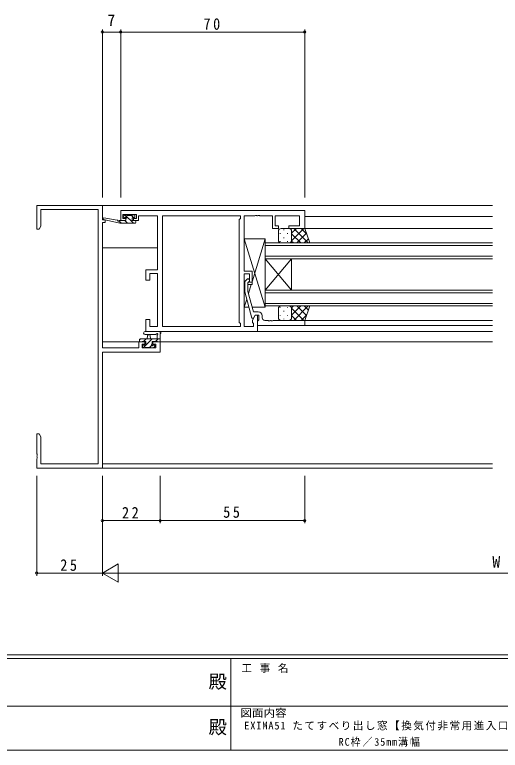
# Model space of a CAD drawing. Units: millimetres on the paper. Extents: x -420 to 373, y -297 to 267.
# Drawn here: x -115 to 69.8, y -297 to -16.9 of the extents above; entities that cross this region are included whole.
import ezdxf
from ezdxf.enums import TextEntityAlignment as Align

# ---------------------------------------------------------------- set-up
doc = ezdxf.new("R2010")
doc.units = ezdxf.units.MM
for name, color, linetype, lineweight in [('0-1_YKK_ZWAK', 7, 'Continuous', 9), ('0-3_YKK_11', 7, 'Continuous', 9), ('0-4_YKK_12', 2, 'Continuous', 9), ('0-5_YKK_13', 4, 'Continuous', 9), ('0-7_YKK_D', 6, 'Continuous', 9)]:
    doc.layers.add(name, color=color, linetype=linetype, lineweight=lineweight)
doc.layers.add('0-2_USER1', color=3, linetype='Continuous')
doc.styles.add('ＭＳ ゴシック', font='')
doc.styles.get('ＭＳ ゴシック').set_extended_font_data('MS Gothic')

msp = doc.modelspace()

# ---------------------------------------------------------------- linework, layer by layer
at = {"layer": '0-1_YKK_ZWAK'}
for p, q in [((352.3, -260.6), (-417.7, -260.6)), ((314.5, -262), (-417.7, -262)), ((-32.7, -262), (-32.7, -297)), ((-160.1, -280.199), (-31.3, -280.199)), ((-31.3, -280.199), (97.5, -280.199)), ((-417.7, -297), (314.5, -297))]:
    msp.add_line(p, q, dxfattribs=at)
at = {"layer": '0-3_YKK_11'}
for p, q in [((-106.595, -89.528), (-81.595, -89.528)), ((-106.595, -98.528), (-106.595, -89.528)), ((-81.595, -89.528), (-81.595, -95.028)), ((-104.965, -91.158), (-104.965, -97.437)), ((-83.225, -91.158), (-104.965, -91.158)), ((-83.225, -187.898), (-83.225, -91.158)), ((-74.595, -95.328), (-74.595, -91.528)), ((-74.595, -91.528), (-4.595, -91.528)), ((-4.595, -91.528), (-4.595, -98.328)), ((-81.595, -95.028), (-80.595, -95.028)), ((-80.595, -95.028), (-80.595, -96.028)), ((-73.795, -93.028), (-73.795, -94.528)), ((-68.595, -93.028), (-73.795, -93.028)), ((-73.795, -94.528), (-72.695, -94.528)), ((-72.695, -94.528), (-72.695, -95.328)), ((-69.695, -94.528), (-68.595, -94.528)), ((-69.695, -95.328), (-69.695, -94.528)), ((-68.595, -94.528), (-68.595, -93.028)), ((-67.795, -93.458), (-67.795, -94.258)), ((-60.595, -93.458), (-67.795, -93.458)), ((-67.795, -94.258), (-67.795, -95.328)), ((-60.595, -114.028), (-60.595, -93.458)), ((-58.665, -93.458), (-29.095, -93.458)), ((-58.665, -135.598), (-58.665, -93.458)), ((-58.665, -135.598), (-58.665, -93.458)), ((-29.095, -94.528), (-29.525, -94.958)), ((-29.525, -94.958), (-29.525, -134.098)), ((-29.095, -93.458), (-29.095, -94.528)), ((-27.595, -93.458), (-27.595, -114.628)), ((-23.553, -93.458), (-27.595, -93.458)), ((-23.37, -93.338), (-23.553, -93.458)), ((-22.82, -93.338), (-23.37, -93.338)), ((-22.637, -93.458), (-22.82, -93.338)), ((-22.553, -93.458), (-22.637, -93.458)), ((-22.37, -93.338), (-22.553, -93.458)), ((-21.82, -93.338), (-22.37, -93.338)), ((-21.637, -93.458), (-21.82, -93.338)), ((-16.795, -93.458), (-21.637, -93.458)), ((-16.795, -98.328), (-16.795, -93.458)), ((-15.795, -93.458), (-15.795, -97.328)), ((-6.525, -93.458), (-15.795, -93.458)), ((-6.525, -97.328), (-6.525, -93.458)), ((-104.965, -97.437), (-105.595, -98.528)), ((-81.595, -96.028), (-81.595, -143.798)), ((-80.595, -96.028), (-81.595, -96.028)), ((-72.695, -95.328), (-74.595, -95.328)), ((-67.795, -95.328), (-69.695, -95.328)), ((-15.795, -97.328), (-14.595, -97.328)), ((-14.595, -97.328), (-14.595, -98.328)), ((-10.595, -97.328), (-6.525, -97.328)), ((-10.595, -98.328), (-10.595, -97.328)), ((-105.595, -98.528), (-106.595, -98.528)), ((-14.595, -98.328), (-16.795, -98.328)), ((-4.595, -98.328), (-10.595, -98.328)), ((-65.095, -114.028), (-60.595, -114.028)), ((-65.095, -118.028), (-65.095, -114.028)), ((-27.595, -114.628), (-24.595, -114.628)), ((-24.595, -114.628), (-24.595, -118.828)), ((-63.595, -115.528), (-63.595, -118.028)), ((-60.595, -115.528), (-63.595, -115.528)), ((-60.595, -135.598), (-60.595, -115.528)), ((-27.595, -115.628), (-27.595, -135.598)), ((-25.595, -115.628), (-27.595, -115.628)), ((-25.595, -118.828), (-25.595, -115.628)), ((-63.595, -118.028), (-65.095, -118.028)), ((-26.619, -117.704), (-27.395, -118.48)), ((-27.395, -118.48), (-27.395, -122.425)), ((-26.195, -118.977), (-25.771, -118.553)), ((-26.195, -122.267), (-26.195, -118.977)), ((-24.595, -118.828), (-25.595, -118.828)), ((-27.395, -122.425), (-24.688, -132.528)), ((-24.115, -130.028), (-26.195, -122.267)), ((-24.525, -133.286), (-23.395, -131.328)), ((-22.295, -130.028), (-24.115, -130.028)), ((-24.088, -132.528), (-23.395, -131.328)), ((-23.395, -131.328), (-22.095, -131.328)), ((-23.395, -131.328), (-22.595, -131.328)), ((-22.595, -131.328), (-22.595, -137.528)), ((-22.095, -131.328), (-22.095, -133.128)), ((-20.795, -132.328), (-20.795, -131.528)), ((-65.095, -133.028), (-63.595, -133.028)), ((-65.095, -137.528), (-65.095, -133.028)), ((-63.595, -133.028), (-63.595, -135.598)), ((-29.525, -134.098), (-29.095, -134.528)), ((-24.688, -132.528), (-24.088, -132.528)), ((-24.525, -134.098), (-24.525, -133.286)), ((-24.095, -134.528), (-24.525, -134.098)), ((-22.295, -133.328), (-22.595, -133.628)), ((-22.595, -133.628), (-22.595, -135.328)), ((-22.095, -133.128), (-22.295, -133.328)), ((-18.553, -133.328), (-19.795, -133.328)), ((-18.37, -133.448), (-18.553, -133.328)), ((-17.82, -133.448), (-18.37, -133.448)), ((-17.637, -133.328), (-17.82, -133.448)), ((-17.553, -133.328), (-17.637, -133.328)), ((-17.37, -133.448), (-17.553, -133.328)), ((-16.82, -133.448), (-17.37, -133.448)), ((-16.637, -133.328), (-16.82, -133.448)), ((-4.595, -133.328), (-16.637, -133.328)), ((-4.595, -135.328), (-4.595, -133.328)), ((-63.595, -135.598), (-60.595, -135.598)), ((-29.095, -135.598), (-58.665, -135.598)), ((-29.095, -134.528), (-29.095, -135.598)), ((-27.595, -135.598), (-24.095, -135.598)), ((-24.095, -135.598), (-24.095, -134.528)), ((-22.595, -135.328), (-4.595, -135.328)), ((-22.595, -137.528), (-65.095, -137.528)), ((-67.695, -141.528), (-65.395, -141.528)), ((-67.695, -143.798), (-67.695, -141.528)), ((-66.495, -142.328), (-66.495, -143.798)), ((-65.395, -142.328), (-66.495, -142.328)), ((-65.395, -141.528), (-65.395, -142.328)), ((-62.395, -141.528), (-59.595, -141.528)), ((-62.395, -142.328), (-62.395, -141.528)), ((-61.225, -142.328), (-62.395, -142.328)), ((-61.225, -143.798), (-61.225, -142.328)), ((-59.595, -141.528), (-59.595, -145.428)), ((-81.595, -143.798), (-67.695, -143.798)), ((-81.595, -145.428), (-81.595, -189.528)), ((-59.595, -145.428), (-81.595, -145.428)), ((-66.495, -143.798), (-61.225, -143.798)), ((-106.595, -176.528), (-105.595, -176.528)), ((-106.595, -184.07), (-106.595, -176.528)), ((-105.595, -176.528), (-104.965, -177.62)), ((-104.965, -177.62), (-104.965, -187.898)), ((-106.475, -184.253), (-106.595, -184.07)), ((-106.595, -184.987), (-106.475, -184.803)), ((-106.475, -184.803), (-106.475, -184.253)), ((-106.595, -185.07), (-106.595, -184.987)), ((-106.475, -185.253), (-106.595, -185.07)), ((-106.595, -185.987), (-106.475, -185.803)), ((-106.595, -189.528), (-106.595, -185.987)), ((-106.475, -185.803), (-106.475, -185.253)), ((-81.595, -189.528), (-106.595, -189.528)), ((-104.965, -187.898), (-83.225, -187.898))]:
    msp.add_line(p, q, dxfattribs=at)
for centre, radius, start, end in [((-26.195, -118.128), 0.6, 314.99998, 135), ((-22.295, -131.528), 1.5, 0, 89.99998), ((-19.795, -132.328), 1, 180, 269.99998)]:
    msp.add_arc(centre, radius, start, end, dxfattribs=at)
at = {"layer": '0-4_YKK_12'}
for p, q in [((-81.895, -89.528), (66.905, -89.528)), ((-81.095, -94.936), (-81.095, -95.028)), ((-58.665, -93.728), (-58.665, -135.298)), ((-4.595, -93.728), (66.905, -93.728)), ((-5.095, -98.328), (66.905, -98.328)), ((-81.595, -105.728), (-60.595, -105.728)), ((-19.595, -103.828), (-19.595, -109.828)), ((66.905, -103.828), (-19.595, -103.828)), ((-19.595, -104.828), (66.905, -104.828)), ((66.905, -108.828), (-19.595, -108.828)), ((-19.595, -109.828), (-9.595, -121.828)), ((-19.595, -121.828), (-9.595, -109.828)), ((-19.595, -121.828), (-19.595, -109.828)), ((-19.595, -109.828), (66.905, -109.828)), ((-9.595, -121.828), (-9.595, -109.828)), ((-19.595, -121.828), (-19.595, -127.828)), ((66.905, -121.828), (-19.595, -121.828)), ((-19.595, -122.828), (66.905, -122.828)), ((66.905, -126.828), (-19.595, -126.828)), ((-19.595, -127.828), (66.905, -127.828)), ((-4.595, -133.328), (66.905, -133.328)), ((-4.895, -135.328), (66.905, -135.328)), ((-58.665, -137.528), (66.905, -137.528)), ((-81.595, -141.528), (-65.095, -141.528)), ((-62.695, -141.528), (66.905, -141.528)), ((-81.895, -189.528), (66.905, -189.528)), ((-81.595, -187.898), (66.905, -187.898))]:
    msp.add_line(p, q, dxfattribs=at)
at = {"layer": '0-5_YKK_13'}
for p, q in [((-74.895, -96.328), (-81.161, -94.921)), ((-76.008, -95.148), (-81.047, -94.332)), ((-73.209, -93.216), (-73.709, -93.716)), ((-73.497, -94.228), (-73.158, -94.228)), ((-69.813, -96.328), (-73.013, -93.129)), ((-72.397, -93.128), (-72.997, -93.128)), ((-72.697, -94.689), (-72.697, -95.328)), ((-70.197, -93.328), (-72.197, -93.328)), ((-69.668, -94.228), (-70.568, -93.328)), ((-70.297, -94.228), (-69.497, -94.228)), ((-70.297, -95.328), (-70.297, -94.228)), ((-69.497, -93.128), (-69.997, -93.128)), ((-69.197, -93.928), (-69.197, -93.428)), ((-74.895, -95.328), (-74.982, -95.314)), ((-74.895, -96.328), (-74.895, -95.328)), ((-72.697, -95.328), (-74.895, -95.328)), ((-74.303, -96.328), (-74.895, -95.737)), ((-69.197, -96.328), (-74.895, -96.328)), ((-72.058, -96.328), (-73.058, -95.328)), ((-69.197, -95.328), (-70.297, -95.328)), ((-68.897, -96.028), (-68.897, -95.628)), ((-14.595, -102.83), (-14.595, -99.328)), ((-13.93, -100.163), (-13.93, -100.363)), ((-13.595, -98.328), (-10.595, -98.328)), ((-12.515, -98.748), (-12.515, -98.948)), ((-11.1, -100.163), (-11.1, -100.363)), ((-4.595, -98.328), (-10.595, -98.328)), ((-9.685, -98.914), (-9.685, -98.948)), ((-7.765, -98.328), (-9.595, -100.159)), ((-4.936, -98.328), (-9.595, -102.987)), ((-9.595, -99.328), (-9.595, -102.828)), ((-6.076, -103.828), (-9.595, -100.309)), ((-3.247, -103.828), (-8.747, -98.328)), ((-3.94, -100.161), (-7.608, -103.828)), ((-3.859, -100.388), (-5.919, -98.328)), ((-2.631, -103.828), (-4.595, -98.328)), ((-19.595, -128.328), (-27.595, -102.328)), ((-27.595, -102.328), (-27.595, -114.628)), ((-19.595, -102.328), (-27.595, -102.328)), ((-19.595, -102.328), (-24.595, -118.578)), ((-19.595, -128.328), (-19.595, -102.328)), ((-13.93, -103.193), (-13.93, -103.393)), ((-12.515, -101.778), (-12.515, -101.978)), ((-11.1, -103.193), (-11.1, -103.393)), ((-9.685, -101.778), (-9.685, -101.978)), ((-8.904, -103.828), (-9.595, -103.138)), ((-3.196, -102.245), (-4.779, -103.828)), ((-19.595, -127.728), (-19.595, -103.728)), ((-10.595, -103.828), (-13.595, -103.828)), ((-10.595, -103.828), (-2.631, -103.828)), ((-27.595, -114.628), (-24.595, -114.628)), ((-24.595, -114.628), (-24.595, -119.628)), ((-27.595, -119.628), (-27.595, -128.328)), ((-27.395, -119.628), (-27.595, -119.628)), ((-27.395, -119.628), (-27.595, -119.628)), ((-24.595, -119.628), (-26.195, -119.628)), ((-24.918, -119.628), (-25.979, -123.075)), ((-26.643, -125.233), (-27.595, -128.328)), ((-27.595, -128.328), (-25.813, -128.328)), ((-24.571, -128.328), (-19.595, -128.328)), ((-14.595, -128.827), (-14.595, -132.328)), ((-13.93, -128.463), (-13.93, -128.263)), ((-10.595, -127.828), (-13.595, -127.828)), ((-11.1, -128.463), (-11.1, -128.263)), ((-10.595, -127.828), (-2.631, -127.828)), ((-8.904, -127.828), (-9.595, -128.519)), ((-6.076, -127.828), (-9.595, -131.348)), ((-4.936, -133.328), (-9.595, -128.67)), ((-9.595, -132.328), (-9.595, -128.828)), ((-3.247, -127.828), (-8.747, -133.328)), ((-3.94, -131.496), (-7.608, -127.828)), ((-3.196, -129.412), (-4.779, -127.828)), ((-2.631, -127.828), (-4.595, -133.328)), ((-13.93, -131.493), (-13.93, -131.293)), ((-12.515, -129.878), (-12.515, -129.678)), ((-11.1, -131.493), (-11.1, -131.293)), ((-9.685, -129.878), (-9.685, -129.678)), ((-7.765, -133.328), (-9.595, -131.498)), ((-3.859, -131.269), (-5.919, -133.328)), ((-13.595, -133.328), (-10.595, -133.328)), ((-12.515, -132.908), (-12.515, -132.708)), ((-4.595, -133.328), (-10.595, -133.328)), ((-9.685, -132.743), (-9.685, -132.708)), ((-65.323, -137.528), (-60.161, -137.528)), ((-65.323, -138.728), (-61.362, -138.731)), ((-64.495, -140.328), (-64.393, -139.184)), ((-63.295, -140.328), (-63.397, -139.184)), ((-60.795, -139.148), (-60.795, -140.328)), ((-59.595, -141.228), (-59.595, -138.548)), ((-67.495, -140.688), (-67.135, -140.328)), ((-67.495, -140.628), (-67.495, -141.228)), ((-59.595, -140.328), (-67.195, -140.328)), ((-67.195, -141.528), (-66.595, -141.528)), ((-66.395, -141.328), (-65.095, -141.328)), ((-66.118, -143.802), (-62.645, -140.328)), ((-65.095, -142.728), (-65.995, -142.728)), ((-65.89, -141.328), (-64.89, -140.328)), ((-65.095, -141.328), (-65.095, -142.728)), ((-62.695, -141.328), (-60.695, -141.328)), ((-62.695, -142.267), (-62.695, -141.328)), ((-61.895, -142.728), (-62.234, -142.728)), ((-61.4, -141.328), (-60.4, -140.328)), ((-60.495, -141.528), (-59.895, -141.528)), ((-66.295, -143.028), (-66.295, -143.528)), ((-65.995, -143.828), (-65.495, -143.828)), ((-65.295, -143.628), (-63.195, -143.628)), ((-63.7, -143.628), (-62.916, -142.845)), ((-62.995, -143.828), (-62.395, -143.828)), ((-62.183, -143.741), (-61.683, -143.241))]:
    msp.add_line(p, q, dxfattribs=at)
for centre, radius, start, end in [((-81.095, -94.628), 0.3, 80.80246, 257.34137), ((-76.056, -95.444), 0.3, 20.80246, 80.80246), ((-73.497, -93.928), 0.3, 135, 270), ((-72.997, -93.428), 0.3, 90, 135), ((-73.158, -93.928), 0.3, 270, 326.94426), ((-72.697, -94.228), 0.25, 303.05573, 146.94426), ((-72.397, -94.689), 0.3, 123.05573, 180), ((-72.397, -93.328), 0.2, 0, 90), ((-69.997, -93.328), 0.2, 90, 180), ((-69.497, -93.428), 0.3, 0, 90), ((-69.497, -93.928), 0.3, 270, 0), ((-75.495, -95.231), 0.3, 200.80246, 320.80246), ((-75.03, -95.61), 0.3, 80.80246, 140.80246), ((-69.197, -95.628), 0.3, 0, 90), ((-69.197, -96.028), 0.3, 270, 0), ((-13.595, -99.328), 1, 89.99989, 179.99989), ((-10.595, -99.328), 1, 359.99989, 89.99989), ((-13.595, -102.828), 1, 179.99989, 269.99989), ((-10.595, -102.828), 1, 269.99989, 359.99989), ((-13.595, -128.828), 1, 90.00023, 180.00023), ((-10.595, -128.828), 1, 0.00023, 90.00023), ((-13.595, -132.328), 1, 180.00023, 270.00023), ((-10.595, -132.328), 1, 270.00023, 0.00023), ((-65.322, -138.128), 0.6, 89.95976, 269.95976), ((-63.895, -139.228), 0.5, 5.09206, 174.90793), ((-61.362, -138.431), 0.3, 269.95976, 340.81024), ((-60.795, -138.628), 0.3, 300, 160.81024), ((-60.495, -139.148), 0.3, 119.99998, 180), ((-60.161, -137.828), 0.3, 40.52878, 90), ((-59.705, -137.439), 0.3, 220.52878, 280.52878), ((-59.595, -138.028), 0.3, 300, 100.52878), ((-59.295, -138.548), 0.3, 119.99998, 180), ((-67.195, -140.628), 0.3, 90, 180), ((-67.195, -141.228), 0.3, 180, 270), ((-66.595, -141.328), 0.2, 270, 0), ((-65.995, -143.028), 0.3, 90, 180), ((-62.695, -142.728), 0.25, 123.05573, 326.94426), ((-62.995, -142.267), 0.3, 303.05573, 0), ((-62.234, -143.028), 0.3, 90, 146.94426), ((-61.895, -143.028), 0.3, 314.99998, 90), ((-60.495, -141.328), 0.2, 180, 270), ((-59.895, -141.228), 0.3, 270, 0), ((-65.995, -143.528), 0.3, 180, 270), ((-65.495, -143.628), 0.2, 270, 0), ((-62.995, -143.628), 0.2, 180, 270), ((-62.395, -143.528), 0.3, 270, 314.99998)]:
    msp.add_arc(centre, radius, start, end, dxfattribs=at)
at = {"layer": '0-7_YKK_D'}
for p, q in [((-81.595, -86.528), (-81.595, -22.528)), ((-74.595, -23.528), (-81.595, -23.528)), ((-74.595, -86.528), (-74.595, -22.528)), ((-74.595, -86.528), (-74.595, -22.528)), ((-4.595, -23.528), (-74.595, -23.528)), ((-4.595, -86.528), (-4.595, -22.528)), ((-106.595, -192.528), (-106.595, -230.528)), ((-81.595, -192.528), (-81.595, -230.528)), ((-81.595, -192.528), (-81.595, -210.528)), ((-81.595, -192.528), (-81.595, -230.528)), ((-59.595, -192.528), (-59.595, -210.528)), ((-59.595, -192.528), (-59.595, -210.528)), ((-4.595, -192.528), (-4.595, -210.528)), ((-59.595, -209.528), (-81.595, -209.528)), ((-4.595, -209.528), (-59.595, -209.528)), ((-81.595, -229.528), (-75.533, -226.028)), ((-75.533, -233.028), (-75.533, -226.028)), ((-106.595, -229.528), (-81.595, -229.528)), ((-81.595, -229.528), (-69.471, -229.528)), ((-81.595, -229.528), (-75.533, -233.028)), ((211.405, -229.528), (-74.595, -229.528))]:
    msp.add_line(p, q, dxfattribs=at)
for centre in [(-81.595, -23.528), (-74.595, -23.528), (-74.595, -23.528), (-4.595, -23.528), (-81.595, -209.528), (-59.595, -209.528), (-59.595, -209.528), (-4.595, -209.528), (-106.595, -229.528)]:
    msp.add_circle(centre, 0.425, dxfattribs=at)

# ---------------------------------------------------------------- texts
at = {"layer": '0-1_YKK_ZWAK', "color": 2, "style": 'ＭＳ ゴシック'}
for p in [(-41.182, -274.956), (-41.182, -292.278)]:
    msp.add_text('殿', height=5.132, dxfattribs=at).set_placement(p, align=Align.BOTTOM_LEFT)
at = {"layer": '0-1_YKK_ZWAK', "style": 'ＭＳ ゴシック', "width": 1.1}
msp.add_text('図面内容', height=2.933, dxfattribs=at).set_placement((-29.083, -285.148), align=Align.BOTTOM_LEFT)
at = {"layer": '0-1_YKK_ZWAK', "insert": (-28.688, -267.533), "char_height": 2.933, "attachment_point": 7, "style": 'ＭＳ ゴシック'}
msp.add_mtext('\\T1.16;工\\~事\\~名', dxfattribs=at)
at = {"layer": '0-2_USER1', "color": 7, "char_height": 2.933, "attachment_point": 7, "style": 'ＭＳ ゴシック'}
for s, insert in [('\\T1.15;EXIMA51\\~たてすべり出し窓【換気付非常用進入口仕様】\\~', (-27.629, -289.449)), ('\\T1.19;\\W0.95;RC枠／35mm溝幅\\~', (8.337, -295.625))]:
    msp.add_mtext(s, dxfattribs=dict(at, insert=insert))
at = {"layer": '0-7_YKK_D', "color": 3, "style": 'ＭＳ ゴシック'}
for s, p in [('7', (-79.695, -22.528)), ('W', (66.805, -228.728))]:
    msp.add_text(s, height=4.399, dxfattribs=at).set_placement(p, align=Align.BOTTOM_LEFT)
at = {"layer": '0-7_YKK_D', "color": 3, "char_height": 4.399, "attachment_point": 7, "style": 'ＭＳ ゴシック'}
for s, insert in [('\\T1.36;\\W0.9;70', (-43.115, -22.728)), ('\\T1.36;\\W0.9;22', (-74.115, -208.728)), ('\\T1.36;\\W0.9;55', (-35.615, -208.528)), ('\\T1.36;\\W0.9;25', (-97.615, -228.728))]:
    msp.add_mtext(s, dxfattribs=dict(at, insert=insert))

doc.saveas('drawing.dxf')
